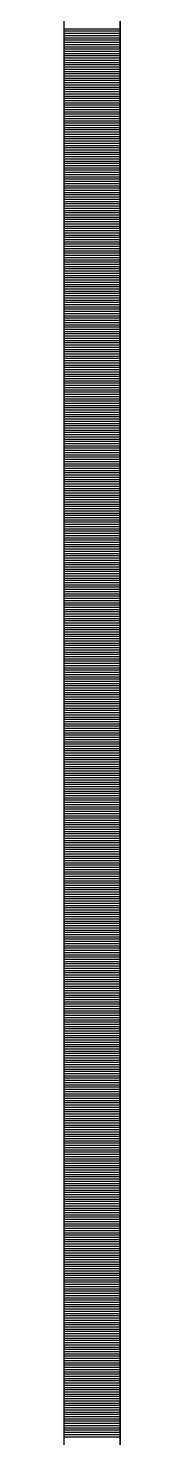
# Model space of a CAD drawing. Header units: millimetres. Extents: x -231292 to 573618, y -153144 to 564035.
# Drawn here: x 8548 to 8573, y 207538 to 208166 of the extents above; entities that cross this region are included whole.
import ezdxf

# ---------------------------------------------------------------- set-up
doc = ezdxf.new("R2010")
doc.units = ezdxf.units.MM
doc.layers.add('АР_Тонкая', color=250, linetype='Continuous', lineweight=5)
doc.layers.add('АР_Штриховка', color=250, linetype='Continuous', lineweight=0)

msp = doc.modelspace()

# ---------------------------------------------------------------- linework, layer by layer
at = {"layer": 'АР_Тонкая', "color": 18, "linetype": 'Continuous', "lineweight": 25, "true_color": 0x000000}
for p, q in [((8548.243, 263866.253), (8548.243, 187666.253)), ((8573.243, 263866.253), (8573.243, 187666.253)), ((8573.243, 187666.253), (8573.243, 263866.253))]:
    msp.add_line(p, q, dxfattribs=at)
at = {"layer": 'АР_Штриховка', "color": 18, "linetype": 'Continuous', "lineweight": 25, "true_color": 0x000000}
for p, q in [((8548.243, 208166.002), (8573.243, 208166.002)), ((8548.243, 208165.002), (8573.243, 208165.002)), ((8548.243, 208164.002), (8573.243, 208164.002)), ((8548.243, 208163.002), (8573.243, 208163.002)), ((8548.243, 208162.002), (8573.243, 208162.002)), ((8548.243, 208161.002), (8573.243, 208161.002)), ((8548.243, 208160.002), (8573.243, 208160.002)), ((8548.243, 208159.002), (8573.243, 208159.002)), ((8548.243, 208158.002), (8573.243, 208158.002)), ((8548.243, 208157.002), (8573.243, 208157.002)), ((8548.243, 208156.002), (8573.243, 208156.002)), ((8548.243, 208155.002), (8573.243, 208155.002)), ((8548.243, 208154.002), (8573.243, 208154.002)), ((8548.243, 208153.002), (8573.243, 208153.002)), ((8548.243, 208152.002), (8573.243, 208152.002)), ((8548.243, 208151.002), (8573.243, 208151.002)), ((8548.243, 208150.002), (8573.243, 208150.002)), ((8548.243, 208149.002), (8573.243, 208149.002)), ((8548.243, 208148.002), (8573.243, 208148.002)), ((8548.243, 208147.002), (8573.243, 208147.002)), ((8548.243, 208146.002), (8573.243, 208146.002)), ((8548.243, 208145.002), (8573.243, 208145.002)), ((8548.243, 208144.002), (8573.243, 208144.002)), ((8548.243, 208143.002), (8573.243, 208143.002)), ((8548.243, 208142.002), (8573.243, 208142.002)), ((8548.243, 208141.002), (8573.243, 208141.002)), ((8548.243, 208140.002), (8573.243, 208140.002)), ((8548.243, 208139.002), (8573.243, 208139.002)), ((8548.243, 208138.002), (8573.243, 208138.002)), ((8548.243, 208137.002), (8573.243, 208137.002)), ((8548.243, 208136.002), (8573.243, 208136.002)), ((8548.243, 208135.002), (8573.243, 208135.002)), ((8548.243, 208134.002), (8573.243, 208134.002)), ((8548.243, 208133.002), (8573.243, 208133.002)), ((8548.243, 208132.002), (8573.243, 208132.002)), ((8548.243, 208131.002), (8573.243, 208131.002)), ((8548.243, 208130.002), (8573.243, 208130.002)), ((8548.243, 208129.002), (8573.243, 208129.002)), ((8548.243, 208128.002), (8573.243, 208128.002)), ((8548.243, 208127.002), (8573.243, 208127.002)), ((8548.243, 208126.002), (8573.243, 208126.002)), ((8548.243, 208125.002), (8573.243, 208125.002)), ((8548.243, 208124.002), (8573.243, 208124.002)), ((8548.243, 208123.002), (8573.243, 208123.002)), ((8548.243, 208122.002), (8573.243, 208122.002)), ((8548.243, 208121.002), (8573.243, 208121.002)), ((8548.243, 208120.002), (8573.243, 208120.002)), ((8548.243, 208119.002), (8573.243, 208119.002)), ((8548.243, 208118.002), (8573.243, 208118.002)), ((8548.243, 208117.002), (8573.243, 208117.002)), ((8548.243, 208116.002), (8573.243, 208116.002)), ((8548.243, 208115.002), (8573.243, 208115.002)), ((8548.243, 208114.002), (8573.243, 208114.002)), ((8548.243, 208113.002), (8573.243, 208113.002)), ((8548.243, 208112.002), (8573.243, 208112.002)), ((8548.243, 208111.002), (8573.243, 208111.002)), ((8548.243, 208110.002), (8573.243, 208110.002)), ((8548.243, 208109.002), (8573.243, 208109.002)), ((8548.243, 208108.002), (8573.243, 208108.002)), ((8548.243, 208107.002), (8573.243, 208107.002)), ((8548.243, 208106.002), (8573.243, 208106.002)), ((8548.243, 208105.002), (8573.243, 208105.002)), ((8548.243, 208104.002), (8573.243, 208104.002)), ((8548.243, 208103.002), (8573.243, 208103.002)), ((8548.243, 208102.002), (8573.243, 208102.002)), ((8548.243, 208101.002), (8573.243, 208101.002)), ((8548.243, 208100.002), (8573.243, 208100.002)), ((8548.243, 208099.002), (8573.243, 208099.002)), ((8548.243, 208098.002), (8573.243, 208098.002)), ((8548.243, 208097.002), (8573.243, 208097.002)), ((8548.243, 208096.002), (8573.243, 208096.002)), ((8548.243, 208095.002), (8573.243, 208095.002)), ((8548.243, 208094.002), (8573.243, 208094.002)), ((8548.243, 208093.002), (8573.243, 208093.002)), ((8548.243, 208092.002), (8573.243, 208092.002)), ((8548.243, 208091.002), (8573.243, 208091.002)), ((8548.243, 208090.002), (8573.243, 208090.002)), ((8548.243, 208089.002), (8573.243, 208089.002)), ((8548.243, 208088.002), (8573.243, 208088.002)), ((8548.243, 208087.002), (8573.243, 208087.002)), ((8548.243, 208086.002), (8573.243, 208086.002)), ((8548.243, 208085.002), (8573.243, 208085.002)), ((8548.243, 208084.002), (8573.243, 208084.002)), ((8548.243, 208083.002), (8573.243, 208083.002)), ((8548.243, 208082.002), (8573.243, 208082.002)), ((8548.243, 208081.002), (8573.243, 208081.002)), ((8548.243, 208080.002), (8573.243, 208080.002)), ((8548.243, 208079.002), (8573.243, 208079.002)), ((8548.243, 208078.002), (8573.243, 208078.002)), ((8548.243, 208077.002), (8573.243, 208077.002)), ((8548.243, 208076.002), (8573.243, 208076.002)), ((8548.243, 208075.002), (8573.243, 208075.002)), ((8548.243, 208074.002), (8573.243, 208074.002)), ((8548.243, 208073.002), (8573.243, 208073.002)), ((8548.243, 208072.002), (8573.243, 208072.002)), ((8548.243, 208071.002), (8573.243, 208071.002)), ((8548.243, 208070.002), (8573.243, 208070.002)), ((8548.243, 208069.002), (8573.243, 208069.002)), ((8548.243, 208068.002), (8573.243, 208068.002)), ((8548.243, 208067.002), (8573.243, 208067.002)), ((8548.243, 208066.002), (8573.243, 208066.002)), ((8548.243, 208065.002), (8573.243, 208065.002)), ((8548.243, 208064.002), (8573.243, 208064.002)), ((8548.243, 208063.002), (8573.243, 208063.002)), ((8548.243, 208062.002), (8573.243, 208062.002)), ((8548.243, 208061.002), (8573.243, 208061.002)), ((8548.243, 208060.002), (8573.243, 208060.002)), ((8548.243, 208059.002), (8573.243, 208059.002)), ((8548.243, 208058.002), (8573.243, 208058.002)), ((8548.243, 208057.002), (8573.243, 208057.002)), ((8548.243, 208056.002), (8573.243, 208056.002)), ((8548.243, 208055.002), (8573.243, 208055.002)), ((8548.243, 208054.002), (8573.243, 208054.002)), ((8548.243, 208053.002), (8573.243, 208053.002)), ((8548.243, 208052.002), (8573.243, 208052.002)), ((8548.243, 208051.002), (8573.243, 208051.002)), ((8548.243, 208050.002), (8573.243, 208050.002)), ((8548.243, 208049.002), (8573.243, 208049.002)), ((8548.243, 208048.002), (8573.243, 208048.002)), ((8548.243, 208047.002), (8573.243, 208047.002)), ((8548.243, 208046.002), (8573.243, 208046.002)), ((8548.243, 208045.002), (8573.243, 208045.002)), ((8548.243, 208044.002), (8573.243, 208044.002)), ((8548.243, 208043.002), (8573.243, 208043.002)), ((8548.243, 208042.002), (8573.243, 208042.002)), ((8548.243, 208041.002), (8573.243, 208041.002)), ((8548.243, 208040.002), (8573.243, 208040.002)), ((8548.243, 208039.002), (8573.243, 208039.002)), ((8548.243, 208038.002), (8573.243, 208038.002)), ((8548.243, 208037.002), (8573.243, 208037.002)), ((8548.243, 208036.002), (8573.243, 208036.002)), ((8548.243, 208035.002), (8573.243, 208035.002)), ((8548.243, 208034.002), (8573.243, 208034.002)), ((8548.243, 208033.002), (8573.243, 208033.002)), ((8548.243, 208032.002), (8573.243, 208032.002)), ((8548.243, 208031.002), (8573.243, 208031.002)), ((8548.243, 208030.002), (8573.243, 208030.002)), ((8548.243, 208029.002), (8573.243, 208029.002)), ((8548.243, 208028.002), (8573.243, 208028.002)), ((8548.243, 208027.002), (8573.243, 208027.002)), ((8548.243, 208026.002), (8573.243, 208026.002)), ((8548.243, 208025.002), (8573.243, 208025.002)), ((8548.243, 208024.002), (8573.243, 208024.002)), ((8548.243, 208023.002), (8573.243, 208023.002)), ((8548.243, 208022.002), (8573.243, 208022.002)), ((8548.243, 208021.002), (8573.243, 208021.002)), ((8548.243, 208020.002), (8573.243, 208020.002)), ((8548.243, 208019.002), (8573.243, 208019.002)), ((8548.243, 208018.002), (8573.243, 208018.002)), ((8548.243, 208017.002), (8573.243, 208017.002)), ((8548.243, 208016.002), (8573.243, 208016.002)), ((8548.243, 208015.002), (8573.243, 208015.002)), ((8548.243, 208014.002), (8573.243, 208014.002)), ((8548.243, 208013.002), (8573.243, 208013.002)), ((8548.243, 208012.002), (8573.243, 208012.002)), ((8548.243, 208011.002), (8573.243, 208011.002)), ((8548.243, 208010.002), (8573.243, 208010.002)), ((8548.243, 208009.002), (8573.243, 208009.002)), ((8548.243, 208008.002), (8573.243, 208008.002)), ((8548.243, 208007.002), (8573.243, 208007.002)), ((8548.243, 208006.002), (8573.243, 208006.002)), ((8548.243, 208005.002), (8573.243, 208005.002)), ((8548.243, 208004.002), (8573.243, 208004.002)), ((8548.243, 208003.002), (8573.243, 208003.002)), ((8548.243, 208002.002), (8573.243, 208002.002)), ((8548.243, 208001.002), (8573.243, 208001.002)), ((8548.243, 208000.002), (8573.243, 208000.002)), ((8548.243, 207999.002), (8573.243, 207999.002)), ((8548.243, 207998.002), (8573.243, 207998.002)), ((8548.243, 207997.002), (8573.243, 207997.002)), ((8548.243, 207996.002), (8573.243, 207996.002)), ((8548.243, 207995.002), (8573.243, 207995.002)), ((8548.243, 207994.002), (8573.243, 207994.002)), ((8548.243, 207993.002), (8573.243, 207993.002)), ((8548.243, 207992.002), (8573.243, 207992.002)), ((8548.243, 207991.002), (8573.243, 207991.002)), ((8548.243, 207990.002), (8573.243, 207990.002)), ((8548.243, 207989.002), (8573.243, 207989.002)), ((8548.243, 207988.002), (8573.243, 207988.002)), ((8548.243, 207987.002), (8573.243, 207987.002)), ((8548.243, 207986.002), (8573.243, 207986.002)), ((8548.243, 207985.002), (8573.243, 207985.002)), ((8548.243, 207984.002), (8573.243, 207984.002)), ((8548.243, 207983.002), (8573.243, 207983.002)), ((8548.243, 207982.002), (8573.243, 207982.002)), ((8548.243, 207981.002), (8573.243, 207981.002)), ((8548.243, 207980.002), (8573.243, 207980.002)), ((8548.243, 207979.002), (8573.243, 207979.002)), ((8548.243, 207978.002), (8573.243, 207978.002)), ((8548.243, 207977.002), (8573.243, 207977.002)), ((8548.243, 207976.002), (8573.243, 207976.002)), ((8548.243, 207975.002), (8573.243, 207975.002)), ((8548.243, 207974.002), (8573.243, 207974.002)), ((8548.243, 207973.002), (8573.243, 207973.002)), ((8548.243, 207972.002), (8573.243, 207972.002)), ((8548.243, 207971.002), (8573.243, 207971.002)), ((8548.243, 207970.002), (8573.243, 207970.002)), ((8548.243, 207969.002), (8573.243, 207969.002)), ((8548.243, 207968.002), (8573.243, 207968.002)), ((8548.243, 207967.002), (8573.243, 207967.002)), ((8548.243, 207966.002), (8573.243, 207966.002)), ((8548.243, 207965.002), (8573.243, 207965.002)), ((8548.243, 207964.002), (8573.243, 207964.002)), ((8548.243, 207963.002), (8573.243, 207963.002)), ((8548.243, 207962.002), (8573.243, 207962.002)), ((8548.243, 207961.002), (8573.243, 207961.002)), ((8548.243, 207960.002), (8573.243, 207960.002)), ((8548.243, 207959.002), (8573.243, 207959.002)), ((8548.243, 207958.002), (8573.243, 207958.002)), ((8548.243, 207957.002), (8573.243, 207957.002)), ((8548.243, 207956.002), (8573.243, 207956.002)), ((8548.243, 207955.002), (8573.243, 207955.002)), ((8548.243, 207954.002), (8573.243, 207954.002)), ((8548.243, 207953.002), (8573.243, 207953.002)), ((8548.243, 207952.002), (8573.243, 207952.002)), ((8548.243, 207951.002), (8573.243, 207951.002)), ((8548.243, 207950.002), (8573.243, 207950.002)), ((8548.243, 207949.002), (8573.243, 207949.002)), ((8548.243, 207948.002), (8573.243, 207948.002)), ((8548.243, 207947.002), (8573.243, 207947.002)), ((8548.243, 207946.002), (8573.243, 207946.002)), ((8548.243, 207945.002), (8573.243, 207945.002)), ((8548.243, 207944.002), (8573.243, 207944.002)), ((8548.243, 207943.002), (8573.243, 207943.002)), ((8548.243, 207942.002), (8573.243, 207942.002)), ((8548.243, 207941.002), (8573.243, 207941.002)), ((8548.243, 207940.002), (8573.243, 207940.002)), ((8548.243, 207939.002), (8573.243, 207939.002)), ((8548.243, 207938.002), (8573.243, 207938.002)), ((8548.243, 207937.002), (8573.243, 207937.002)), ((8548.243, 207936.002), (8573.243, 207936.002)), ((8548.243, 207935.002), (8573.243, 207935.002)), ((8548.243, 207934.002), (8573.243, 207934.002)), ((8548.243, 207933.002), (8573.243, 207933.002)), ((8548.243, 207932.002), (8573.243, 207932.002)), ((8548.243, 207931.002), (8573.243, 207931.002)), ((8548.243, 207930.002), (8573.243, 207930.002)), ((8548.243, 207929.002), (8573.243, 207929.002)), ((8548.243, 207928.002), (8573.243, 207928.002)), ((8548.243, 207927.002), (8573.243, 207927.002)), ((8548.243, 207926.002), (8573.243, 207926.002)), ((8548.243, 207925.002), (8573.243, 207925.002)), ((8548.243, 207924.002), (8573.243, 207924.002)), ((8548.243, 207923.002), (8573.243, 207923.002)), ((8548.243, 207922.002), (8573.243, 207922.002)), ((8548.243, 207921.002), (8573.243, 207921.002)), ((8548.243, 207920.002), (8573.243, 207920.002)), ((8548.243, 207919.002), (8573.243, 207919.002)), ((8548.243, 207918.002), (8573.243, 207918.002)), ((8548.243, 207917.002), (8573.243, 207917.002)), ((8548.243, 207916.002), (8573.243, 207916.002)), ((8548.243, 207915.002), (8573.243, 207915.002)), ((8548.243, 207914.002), (8573.243, 207914.002)), ((8548.243, 207913.002), (8573.243, 207913.002)), ((8548.243, 207912.002), (8573.243, 207912.002)), ((8548.243, 207911.002), (8573.243, 207911.002)), ((8548.243, 207910.002), (8573.243, 207910.002)), ((8548.243, 207909.002), (8573.243, 207909.002)), ((8548.243, 207908.002), (8573.243, 207908.002)), ((8548.243, 207907.002), (8573.243, 207907.002)), ((8548.243, 207906.002), (8573.243, 207906.002)), ((8548.243, 207905.002), (8573.243, 207905.002)), ((8548.243, 207904.002), (8573.243, 207904.002)), ((8548.243, 207903.002), (8573.243, 207903.002)), ((8548.243, 207902.002), (8573.243, 207902.002)), ((8548.243, 207901.002), (8573.243, 207901.002)), ((8548.243, 207900.002), (8573.243, 207900.002)), ((8548.243, 207899.002), (8573.243, 207899.002)), ((8548.243, 207898.002), (8573.243, 207898.002)), ((8548.243, 207897.002), (8573.243, 207897.002)), ((8548.243, 207896.002), (8573.243, 207896.002)), ((8548.243, 207895.002), (8573.243, 207895.002)), ((8548.243, 207894.002), (8573.243, 207894.002)), ((8548.243, 207893.002), (8573.243, 207893.002)), ((8548.243, 207892.002), (8573.243, 207892.002)), ((8548.243, 207891.002), (8573.243, 207891.002)), ((8548.243, 207890.002), (8573.243, 207890.002)), ((8548.243, 207889.002), (8573.243, 207889.002)), ((8548.243, 207888.002), (8573.243, 207888.002)), ((8548.243, 207887.002), (8573.243, 207887.002)), ((8548.243, 207886.002), (8573.243, 207886.002)), ((8548.243, 207885.002), (8573.243, 207885.002)), ((8548.243, 207884.002), (8573.243, 207884.002)), ((8548.243, 207883.002), (8573.243, 207883.002)), ((8548.243, 207882.002), (8573.243, 207882.002)), ((8548.243, 207881.002), (8573.243, 207881.002)), ((8548.243, 207880.002), (8573.243, 207880.002)), ((8548.243, 207879.002), (8573.243, 207879.002)), ((8548.243, 207878.002), (8573.243, 207878.002)), ((8548.243, 207877.002), (8573.243, 207877.002)), ((8548.243, 207876.002), (8573.243, 207876.002)), ((8548.243, 207875.002), (8573.243, 207875.002)), ((8548.243, 207874.002), (8573.243, 207874.002)), ((8548.243, 207873.002), (8573.243, 207873.002)), ((8548.243, 207872.002), (8573.243, 207872.002)), ((8548.243, 207871.002), (8573.243, 207871.002)), ((8548.243, 207870.002), (8573.243, 207870.002)), ((8548.243, 207869.002), (8573.243, 207869.002)), ((8548.243, 207868.002), (8573.243, 207868.002)), ((8548.243, 207867.002), (8573.243, 207867.002)), ((8548.243, 207866.002), (8573.243, 207866.002)), ((8548.243, 207865.002), (8573.243, 207865.002)), ((8548.243, 207864.002), (8573.243, 207864.002)), ((8548.243, 207863.002), (8573.243, 207863.002)), ((8548.243, 207862.002), (8573.243, 207862.002)), ((8548.243, 207861.002), (8573.243, 207861.002)), ((8548.243, 207860.002), (8573.243, 207860.002)), ((8548.243, 207859.002), (8573.243, 207859.002)), ((8548.243, 207858.002), (8573.243, 207858.002)), ((8548.243, 207857.002), (8573.243, 207857.002)), ((8548.243, 207856.002), (8573.243, 207856.002)), ((8548.243, 207855.002), (8573.243, 207855.002)), ((8548.243, 207854.002), (8573.243, 207854.002)), ((8548.243, 207853.002), (8573.243, 207853.002)), ((8548.243, 207852.002), (8573.243, 207852.002)), ((8548.243, 207851.002), (8573.243, 207851.002)), ((8548.243, 207850.002), (8573.243, 207850.002)), ((8548.243, 207849.002), (8573.243, 207849.002)), ((8548.243, 207848.002), (8573.243, 207848.002)), ((8548.243, 207847.002), (8573.243, 207847.002)), ((8548.243, 207846.002), (8573.243, 207846.002)), ((8548.243, 207845.002), (8573.243, 207845.002)), ((8548.243, 207844.002), (8573.243, 207844.002)), ((8548.243, 207843.002), (8573.243, 207843.002)), ((8548.243, 207842.002), (8573.243, 207842.002)), ((8548.243, 207841.002), (8573.243, 207841.002)), ((8548.243, 207840.002), (8573.243, 207840.002)), ((8548.243, 207839.002), (8573.243, 207839.002)), ((8548.243, 207838.002), (8573.243, 207838.002)), ((8548.243, 207837.002), (8573.243, 207837.002)), ((8548.243, 207836.002), (8573.243, 207836.002)), ((8548.243, 207835.002), (8573.243, 207835.002)), ((8548.243, 207834.002), (8573.243, 207834.002)), ((8548.243, 207833.002), (8573.243, 207833.002)), ((8548.243, 207832.002), (8573.243, 207832.002)), ((8548.243, 207831.002), (8573.243, 207831.002)), ((8548.243, 207830.002), (8573.243, 207830.002)), ((8548.243, 207829.002), (8573.243, 207829.002)), ((8548.243, 207828.002), (8573.243, 207828.002)), ((8548.243, 207827.002), (8573.243, 207827.002)), ((8548.243, 207826.002), (8573.243, 207826.002)), ((8548.243, 207825.002), (8573.243, 207825.002)), ((8548.243, 207824.002), (8573.243, 207824.002)), ((8548.243, 207823.002), (8573.243, 207823.002)), ((8548.243, 207822.002), (8573.243, 207822.002)), ((8548.243, 207821.002), (8573.243, 207821.002)), ((8548.243, 207820.002), (8573.243, 207820.002)), ((8548.243, 207819.002), (8573.243, 207819.002)), ((8548.243, 207818.002), (8573.243, 207818.002)), ((8548.243, 207817.002), (8573.243, 207817.002)), ((8548.243, 207816.002), (8573.243, 207816.002)), ((8548.243, 207815.002), (8573.243, 207815.002)), ((8548.243, 207814.002), (8573.243, 207814.002)), ((8548.243, 207813.002), (8573.243, 207813.002)), ((8548.243, 207812.002), (8573.243, 207812.002)), ((8548.243, 207811.002), (8573.243, 207811.002)), ((8548.243, 207810.002), (8573.243, 207810.002)), ((8548.243, 207809.002), (8573.243, 207809.002)), ((8548.243, 207808.002), (8573.243, 207808.002)), ((8548.243, 207807.002), (8573.243, 207807.002)), ((8548.243, 207806.002), (8573.243, 207806.002)), ((8548.243, 207805.002), (8573.243, 207805.002)), ((8548.243, 207804.002), (8573.243, 207804.002)), ((8548.243, 207803.002), (8573.243, 207803.002)), ((8548.243, 207802.002), (8573.243, 207802.002)), ((8548.243, 207801.002), (8573.243, 207801.002)), ((8548.243, 207800.002), (8573.243, 207800.002)), ((8548.243, 207799.002), (8573.243, 207799.002)), ((8548.243, 207798.002), (8573.243, 207798.002)), ((8548.243, 207797.002), (8573.243, 207797.002)), ((8548.243, 207796.002), (8573.243, 207796.002)), ((8548.243, 207795.002), (8573.243, 207795.002)), ((8548.243, 207794.002), (8573.243, 207794.002)), ((8548.243, 207793.002), (8573.243, 207793.002)), ((8548.243, 207792.002), (8573.243, 207792.002)), ((8548.243, 207791.002), (8573.243, 207791.002)), ((8548.243, 207790.002), (8573.243, 207790.002)), ((8548.243, 207789.002), (8573.243, 207789.002)), ((8548.243, 207788.002), (8573.243, 207788.002)), ((8548.243, 207787.002), (8573.243, 207787.002)), ((8548.243, 207786.002), (8573.243, 207786.002)), ((8548.243, 207785.002), (8573.243, 207785.002)), ((8548.243, 207784.002), (8573.243, 207784.002)), ((8548.243, 207783.002), (8573.243, 207783.002)), ((8548.243, 207782.002), (8573.243, 207782.002)), ((8548.243, 207781.002), (8573.243, 207781.002)), ((8548.243, 207780.002), (8573.243, 207780.002)), ((8548.243, 207779.002), (8573.243, 207779.002)), ((8548.243, 207778.002), (8573.243, 207778.002)), ((8548.243, 207777.002), (8573.243, 207777.002)), ((8548.243, 207776.002), (8573.243, 207776.002)), ((8548.243, 207775.002), (8573.243, 207775.002)), ((8548.243, 207774.002), (8573.243, 207774.002)), ((8548.243, 207773.002), (8573.243, 207773.002)), ((8548.243, 207772.002), (8573.243, 207772.002)), ((8548.243, 207771.002), (8573.243, 207771.002)), ((8548.243, 207770.002), (8573.243, 207770.002)), ((8548.243, 207769.002), (8573.243, 207769.002)), ((8548.243, 207768.002), (8573.243, 207768.002)), ((8548.243, 207767.002), (8573.243, 207767.002)), ((8548.243, 207766.002), (8573.243, 207766.002)), ((8548.243, 207765.002), (8573.243, 207765.002)), ((8548.243, 207764.002), (8573.243, 207764.002)), ((8548.243, 207763.002), (8573.243, 207763.002)), ((8548.243, 207762.002), (8573.243, 207762.002)), ((8548.243, 207761.002), (8573.243, 207761.002)), ((8548.243, 207760.002), (8573.243, 207760.002)), ((8548.243, 207759.002), (8573.243, 207759.002)), ((8548.243, 207758.002), (8573.243, 207758.002)), ((8548.243, 207757.002), (8573.243, 207757.002)), ((8548.243, 207756.002), (8573.243, 207756.002)), ((8548.243, 207755.002), (8573.243, 207755.002)), ((8548.243, 207754.002), (8573.243, 207754.002)), ((8548.243, 207753.002), (8573.243, 207753.002)), ((8548.243, 207752.002), (8573.243, 207752.002)), ((8548.243, 207751.002), (8573.243, 207751.002)), ((8548.243, 207750.002), (8573.243, 207750.002)), ((8548.243, 207749.002), (8573.243, 207749.002)), ((8548.243, 207748.002), (8573.243, 207748.002)), ((8548.243, 207747.002), (8573.243, 207747.002)), ((8548.243, 207746.002), (8573.243, 207746.002)), ((8548.243, 207745.002), (8573.243, 207745.002)), ((8548.243, 207744.002), (8573.243, 207744.002)), ((8548.243, 207743.002), (8573.243, 207743.002)), ((8548.243, 207742.002), (8573.243, 207742.002)), ((8548.243, 207741.002), (8573.243, 207741.002)), ((8548.243, 207740.002), (8573.243, 207740.002)), ((8548.243, 207739.002), (8573.243, 207739.002)), ((8548.243, 207738.002), (8573.243, 207738.002)), ((8548.243, 207737.002), (8573.243, 207737.002)), ((8548.243, 207736.002), (8573.243, 207736.002)), ((8548.243, 207735.002), (8573.243, 207735.002)), ((8548.243, 207734.002), (8573.243, 207734.002)), ((8548.243, 207733.002), (8573.243, 207733.002)), ((8548.243, 207732.002), (8573.243, 207732.002)), ((8548.243, 207731.002), (8573.243, 207731.002)), ((8548.243, 207730.002), (8573.243, 207730.002)), ((8548.243, 207729.002), (8573.243, 207729.002)), ((8548.243, 207728.002), (8573.243, 207728.002)), ((8548.243, 207727.002), (8573.243, 207727.002)), ((8548.243, 207726.002), (8573.243, 207726.002)), ((8548.243, 207725.002), (8573.243, 207725.002)), ((8548.243, 207724.002), (8573.243, 207724.002)), ((8548.243, 207723.002), (8573.243, 207723.002)), ((8548.243, 207722.002), (8573.243, 207722.002)), ((8548.243, 207721.002), (8573.243, 207721.002)), ((8548.243, 207720.002), (8573.243, 207720.002)), ((8548.243, 207719.002), (8573.243, 207719.002)), ((8548.243, 207718.002), (8573.243, 207718.002)), ((8548.243, 207717.002), (8573.243, 207717.002)), ((8548.243, 207716.002), (8573.243, 207716.002)), ((8548.243, 207715.002), (8573.243, 207715.002)), ((8548.243, 207714.002), (8573.243, 207714.002)), ((8548.243, 207713.002), (8573.243, 207713.002)), ((8548.243, 207712.002), (8573.243, 207712.002)), ((8548.243, 207711.002), (8573.243, 207711.002)), ((8548.243, 207710.002), (8573.243, 207710.002)), ((8548.243, 207709.002), (8573.243, 207709.002)), ((8548.243, 207708.002), (8573.243, 207708.002)), ((8548.243, 207707.002), (8573.243, 207707.002)), ((8548.243, 207706.002), (8573.243, 207706.002)), ((8548.243, 207705.002), (8573.243, 207705.002)), ((8548.243, 207704.002), (8573.243, 207704.002)), ((8548.243, 207703.002), (8573.243, 207703.002)), ((8548.243, 207702.002), (8573.243, 207702.002)), ((8548.243, 207701.002), (8573.243, 207701.002)), ((8548.243, 207700.002), (8573.243, 207700.002)), ((8548.243, 207699.002), (8573.243, 207699.002)), ((8548.243, 207698.002), (8573.243, 207698.002)), ((8548.243, 207697.002), (8573.243, 207697.002)), ((8548.243, 207696.002), (8573.243, 207696.002)), ((8548.243, 207695.002), (8573.243, 207695.002)), ((8548.243, 207694.002), (8573.243, 207694.002)), ((8548.243, 207693.002), (8573.243, 207693.002)), ((8548.243, 207692.002), (8573.243, 207692.002)), ((8548.243, 207691.002), (8573.243, 207691.002)), ((8548.243, 207690.002), (8573.243, 207690.002)), ((8548.243, 207689.002), (8573.243, 207689.002)), ((8548.243, 207688.002), (8573.243, 207688.002)), ((8548.243, 207687.002), (8573.243, 207687.002)), ((8548.243, 207686.002), (8573.243, 207686.002)), ((8548.243, 207685.002), (8573.243, 207685.002)), ((8548.243, 207684.002), (8573.243, 207684.002)), ((8548.243, 207683.002), (8573.243, 207683.002)), ((8548.243, 207682.002), (8573.243, 207682.002)), ((8548.243, 207681.002), (8573.243, 207681.002)), ((8548.243, 207680.002), (8573.243, 207680.002)), ((8548.243, 207679.002), (8573.243, 207679.002)), ((8548.243, 207678.002), (8573.243, 207678.002)), ((8548.243, 207677.002), (8573.243, 207677.002)), ((8548.243, 207676.002), (8573.243, 207676.002)), ((8548.243, 207675.002), (8573.243, 207675.002)), ((8548.243, 207674.002), (8573.243, 207674.002)), ((8548.243, 207673.002), (8573.243, 207673.002)), ((8548.243, 207672.002), (8573.243, 207672.002)), ((8548.243, 207671.002), (8573.243, 207671.002)), ((8548.243, 207670.002), (8573.243, 207670.002)), ((8548.243, 207669.002), (8573.243, 207669.002)), ((8548.243, 207668.002), (8573.243, 207668.002)), ((8548.243, 207667.002), (8573.243, 207667.002)), ((8548.243, 207666.002), (8573.243, 207666.002)), ((8548.243, 207665.002), (8573.243, 207665.002)), ((8548.243, 207664.002), (8573.243, 207664.002)), ((8548.243, 207663.002), (8573.243, 207663.002)), ((8548.243, 207662.002), (8573.243, 207662.002)), ((8548.243, 207661.002), (8573.243, 207661.002)), ((8548.243, 207660.002), (8573.243, 207660.002)), ((8548.243, 207659.002), (8573.243, 207659.002)), ((8548.243, 207658.002), (8573.243, 207658.002)), ((8548.243, 207657.002), (8573.243, 207657.002)), ((8548.243, 207656.002), (8573.243, 207656.002)), ((8548.243, 207655.002), (8573.243, 207655.002)), ((8548.243, 207654.002), (8573.243, 207654.002)), ((8548.243, 207653.002), (8573.243, 207653.002)), ((8548.243, 207652.002), (8573.243, 207652.002)), ((8548.243, 207651.002), (8573.243, 207651.002)), ((8548.243, 207650.002), (8573.243, 207650.002)), ((8548.243, 207649.002), (8573.243, 207649.002)), ((8548.243, 207648.002), (8573.243, 207648.002)), ((8548.243, 207647.002), (8573.243, 207647.002)), ((8548.243, 207646.002), (8573.243, 207646.002)), ((8548.243, 207645.002), (8573.243, 207645.002)), ((8548.243, 207644.002), (8573.243, 207644.002)), ((8548.243, 207643.002), (8573.243, 207643.002)), ((8548.243, 207642.002), (8573.243, 207642.002)), ((8548.243, 207641.002), (8573.243, 207641.002)), ((8548.243, 207640.002), (8573.243, 207640.002)), ((8548.243, 207639.002), (8573.243, 207639.002)), ((8548.243, 207638.002), (8573.243, 207638.002)), ((8548.243, 207637.002), (8573.243, 207637.002)), ((8548.243, 207636.002), (8573.243, 207636.002)), ((8548.243, 207635.002), (8573.243, 207635.002)), ((8548.243, 207634.002), (8573.243, 207634.002)), ((8548.243, 207633.002), (8573.243, 207633.002)), ((8548.243, 207632.002), (8573.243, 207632.002)), ((8548.243, 207631.002), (8573.243, 207631.002)), ((8548.243, 207630.002), (8573.243, 207630.002)), ((8548.243, 207629.002), (8573.243, 207629.002)), ((8548.243, 207628.002), (8573.243, 207628.002)), ((8548.243, 207627.002), (8573.243, 207627.002)), ((8548.243, 207626.002), (8573.243, 207626.002)), ((8548.243, 207625.002), (8573.243, 207625.002)), ((8548.243, 207624.002), (8573.243, 207624.002)), ((8548.243, 207623.002), (8573.243, 207623.002)), ((8548.243, 207622.002), (8573.243, 207622.002)), ((8548.243, 207621.002), (8573.243, 207621.002)), ((8548.243, 207620.002), (8573.243, 207620.002)), ((8548.243, 207619.002), (8573.243, 207619.002)), ((8548.243, 207618.002), (8573.243, 207618.002)), ((8548.243, 207617.002), (8573.243, 207617.002)), ((8548.243, 207616.002), (8573.243, 207616.002)), ((8548.243, 207615.002), (8573.243, 207615.002)), ((8548.243, 207614.002), (8573.243, 207614.002)), ((8548.243, 207613.002), (8573.243, 207613.002)), ((8548.243, 207612.002), (8573.243, 207612.002)), ((8548.243, 207611.002), (8573.243, 207611.002)), ((8548.243, 207610.002), (8573.243, 207610.002)), ((8548.243, 207609.002), (8573.243, 207609.002)), ((8548.243, 207608.002), (8573.243, 207608.002)), ((8548.243, 207607.002), (8573.243, 207607.002)), ((8548.243, 207606.002), (8573.243, 207606.002)), ((8548.243, 207605.002), (8573.243, 207605.002)), ((8548.243, 207604.002), (8573.243, 207604.002)), ((8548.243, 207603.002), (8573.243, 207603.002)), ((8548.243, 207602.002), (8573.243, 207602.002)), ((8548.243, 207601.002), (8573.243, 207601.002)), ((8548.243, 207600.002), (8573.243, 207600.002)), ((8548.243, 207599.002), (8573.243, 207599.002)), ((8548.243, 207598.002), (8573.243, 207598.002)), ((8548.243, 207597.002), (8573.243, 207597.002)), ((8548.243, 207596.002), (8573.243, 207596.002)), ((8548.243, 207595.002), (8573.243, 207595.002)), ((8548.243, 207594.002), (8573.243, 207594.002)), ((8548.243, 207593.002), (8573.243, 207593.002)), ((8548.243, 207592.002), (8573.243, 207592.002)), ((8548.243, 207591.002), (8573.243, 207591.002)), ((8548.243, 207590.002), (8573.243, 207590.002)), ((8548.243, 207589.002), (8573.243, 207589.002)), ((8548.243, 207588.002), (8573.243, 207588.002)), ((8548.243, 207587.002), (8573.243, 207587.002)), ((8548.243, 207586.002), (8573.243, 207586.002)), ((8548.243, 207585.002), (8573.243, 207585.002)), ((8548.243, 207584.002), (8573.243, 207584.002)), ((8548.243, 207583.002), (8573.243, 207583.002)), ((8548.243, 207582.002), (8573.243, 207582.002)), ((8548.243, 207581.002), (8573.243, 207581.002)), ((8548.243, 207580.002), (8573.243, 207580.002)), ((8548.243, 207579.002), (8573.243, 207579.002)), ((8548.243, 207578.002), (8573.243, 207578.002)), ((8548.243, 207577.002), (8573.243, 207577.002)), ((8548.243, 207576.002), (8573.243, 207576.002)), ((8548.243, 207575.002), (8573.243, 207575.002)), ((8548.243, 207574.002), (8573.243, 207574.002)), ((8548.243, 207573.002), (8573.243, 207573.002)), ((8548.243, 207572.002), (8573.243, 207572.002)), ((8548.243, 207571.002), (8573.243, 207571.002)), ((8548.243, 207570.002), (8573.243, 207570.002)), ((8548.243, 207569.002), (8573.243, 207569.002)), ((8548.243, 207568.002), (8573.243, 207568.002)), ((8548.243, 207567.002), (8573.243, 207567.002)), ((8548.243, 207566.002), (8573.243, 207566.002)), ((8548.243, 207565.002), (8573.243, 207565.002)), ((8548.243, 207564.002), (8573.243, 207564.002)), ((8548.243, 207563.002), (8573.243, 207563.002)), ((8548.243, 207562.002), (8573.243, 207562.002)), ((8548.243, 207561.002), (8573.243, 207561.002)), ((8548.243, 207560.002), (8573.243, 207560.002)), ((8548.243, 207559.002), (8573.243, 207559.002)), ((8548.243, 207558.002), (8573.243, 207558.002)), ((8548.243, 207557.002), (8573.243, 207557.002)), ((8548.243, 207556.002), (8573.243, 207556.002)), ((8548.243, 207555.002), (8573.243, 207555.002)), ((8548.243, 207554.002), (8573.243, 207554.002)), ((8548.243, 207553.002), (8573.243, 207553.002)), ((8548.243, 207552.002), (8573.243, 207552.002)), ((8548.243, 207551.002), (8573.243, 207551.002)), ((8548.243, 207550.002), (8573.243, 207550.002)), ((8548.243, 207549.002), (8573.243, 207549.002)), ((8548.243, 207548.002), (8573.243, 207548.002)), ((8548.243, 207547.002), (8573.243, 207547.002)), ((8548.243, 207546.002), (8573.243, 207546.002)), ((8548.243, 207545.002), (8573.243, 207545.002)), ((8548.243, 207544.002), (8573.243, 207544.002)), ((8548.243, 207543.002), (8573.243, 207543.002)), ((8548.243, 207542.002), (8573.243, 207542.002)), ((8548.243, 207541.002), (8573.243, 207541.002)), ((8548.243, 207540.002), (8573.243, 207540.002)), ((8548.243, 207539.002), (8573.243, 207539.002)), ((8548.243, 207538.002), (8573.243, 207538.002))]:
    msp.add_line(p, q, dxfattribs=at)

doc.saveas('drawing.dxf')
